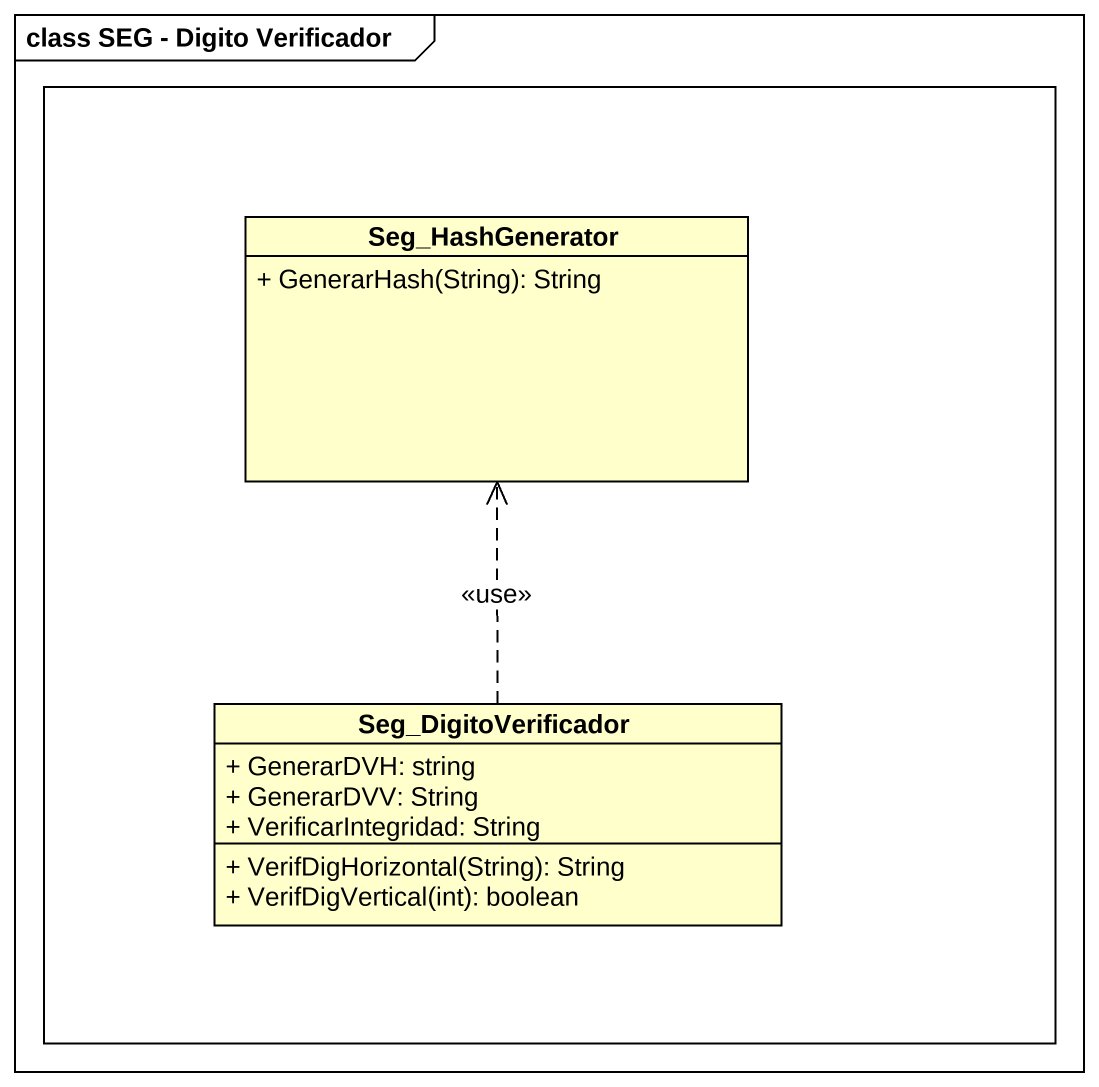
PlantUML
@startuml
mainframe class SEG - Digito Verificador
hide circle
hide empty members
skinparam classAttributeIconSize 0
rectangle " " as rectangle1 {
  class Seg_HashGenerator {
    + GenerarHash(String): String
  }
  class Seg_DigitoVerificador {
    + GenerarDVH: string
    + GenerarDVV: String
    + VerificarIntegridad: String
    + VerifDigHorizontal(String): String
    + VerifDigVertical(int): boolean
  }
}
Seg_DigitoVerificador .up.> Seg_HashGenerator : <<use>>
@enduml
